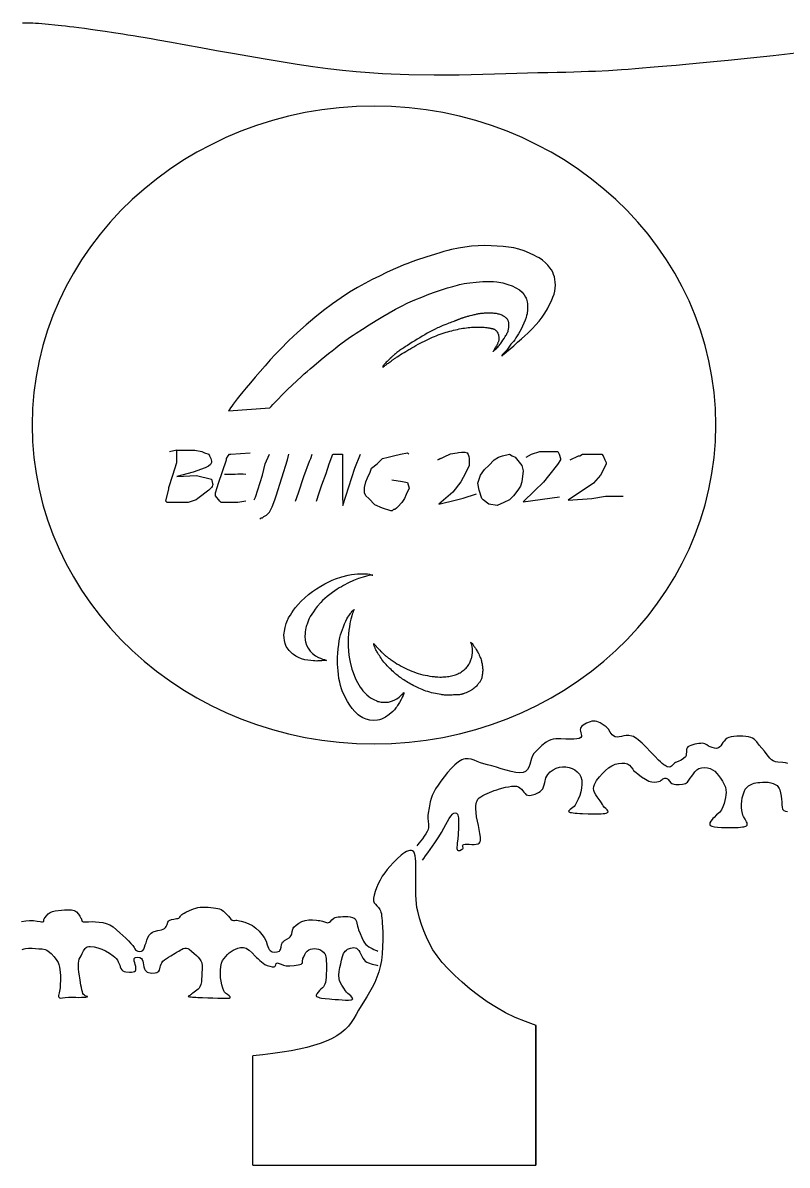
# Model space of a CAD drawing. Header units: millimetres. Extents: x 7 to 210, y 79 to 183.
# Drawn here: x 29.24 to 45.14, y 99.73 to 123.49 of the extents above; entities that cross this region are included whole.
import ezdxf

# ---------------------------------------------------------------- set-up
doc = ezdxf.new("R2010")
doc.units = ezdxf.units.MM
doc.header["$MEASUREMENT"] = 0
doc.layers.get('0').update_dxf_attribs({"linetype": 'CONTINUOUS'})

msp = doc.modelspace()

# ---------------------------------------------------------------- linework, layer by layer
at = {"color": 3}
for p, q in [((39.917, 99.732), (39.917, 102.638)), ((39.917, 102.638), (39.917, 99.732)), ((34.026, 99.732), (34.026, 102.006)), ((34.026, 99.732), (39.917, 99.732))]:
    msp.add_line(p, q, dxfattribs=at)
at = {"color": 5}
for points in [[(29.236, 123.487), (29.308, 123.489), (29.397, 123.489), (29.448, 123.487), (29.505, 123.484), (29.566, 123.479), (29.634, 123.474), (29.771, 123.461), (29.904, 123.448), (29.973, 123.441), (30.047, 123.434), (30.125, 123.425), (30.211, 123.415), (30.304, 123.404), (30.408, 123.39), (30.523, 123.375), (30.651, 123.358), (30.793, 123.337), (30.951, 123.314), (31.126, 123.288), (31.221, 123.274), (31.321, 123.259), (31.426, 123.243), (31.539, 123.224), (31.657, 123.204), (31.782, 123.183), (31.912, 123.16), (32.047, 123.136), (32.331, 123.085), (32.633, 123.031), (32.947, 122.973), (33.272, 122.915), (33.604, 122.856), (34.279, 122.739), (34.615, 122.684), (34.947, 122.632), (35.273, 122.584), (35.588, 122.541), (35.889, 122.506), (36.175, 122.476), (36.45, 122.454), (36.724, 122.437), (37.268, 122.415), (37.799, 122.407), (38.316, 122.41), (38.567, 122.414), (38.814, 122.42), (39.055, 122.427), (39.29, 122.433), (39.519, 122.441), (39.74, 122.447), (39.954, 122.454), (40.16, 122.458), (40.355, 122.462), (40.535, 122.466), (40.703, 122.47), (40.86, 122.475), (41.01, 122.481), (41.153, 122.487), (41.426, 122.501), (41.697, 122.519), (41.836, 122.528), (41.98, 122.539), (42.13, 122.551), (42.29, 122.564), (42.459, 122.579), (42.641, 122.594), (42.835, 122.611), (43.038, 122.629), (43.249, 122.649), (43.467, 122.669), (43.69, 122.691), (43.917, 122.714), (44.383, 122.762), (44.854, 122.813), (45.322, 122.866)], [(29.434, 115.125), (29.443, 114.784), (29.471, 114.447), (29.516, 114.115), (29.579, 113.788), (29.659, 113.468), (29.754, 113.153), (29.866, 112.845), (29.993, 112.544), (30.136, 112.25), (30.293, 111.965), (30.464, 111.687), (30.649, 111.417), (30.847, 111.158), (31.058, 110.907), (31.282, 110.666), (31.518, 110.436), (31.765, 110.216), (32.023, 110.009), (32.292, 109.811), (32.57, 109.627), (32.859, 109.454), (33.156, 109.295), (33.463, 109.148), (33.778, 109.016), (34.102, 108.896), (34.432, 108.792), (34.77, 108.703), (35.114, 108.629), (35.464, 108.571), (35.82, 108.528), (36.181, 108.503), (36.547, 108.494), (36.914, 108.503), (37.275, 108.528), (37.63, 108.571), (37.981, 108.629), (38.326, 108.703), (38.662, 108.792), (38.993, 108.897), (39.316, 109.016), (39.631, 109.148), (39.938, 109.295), (40.236, 109.454), (40.525, 109.627), (40.804, 109.811), (41.072, 110.009), (41.331, 110.216), (41.577, 110.436), (41.813, 110.666), (42.036, 110.907), (42.248, 111.158), (42.446, 111.417), (42.631, 111.687), (42.803, 111.965), (42.959, 112.25), (43.102, 112.544), (43.229, 112.845), (43.341, 113.153), (43.437, 113.468), (43.516, 113.788), (43.579, 114.115), (43.624, 114.447), (43.651, 114.784), (43.661, 115.125), (43.652, 115.466), (43.624, 115.803), (43.579, 116.135), (43.516, 116.461), (43.437, 116.782), (43.341, 117.096), (43.229, 117.405), (43.102, 117.706), (42.959, 117.999), (42.803, 118.285), (42.631, 118.563), (42.446, 118.832), (42.248, 119.092), (42.037, 119.342), (41.813, 119.583), (41.577, 119.813), (41.331, 120.033), (41.072, 120.241), (40.804, 120.438), (40.524, 120.623), (40.236, 120.796), (39.938, 120.955), (39.631, 121.102), (39.316, 121.234), (38.993, 121.353), (38.662, 121.457), (38.325, 121.547), (37.981, 121.621), (37.63, 121.679), (37.275, 121.721), (36.914, 121.746), (36.547, 121.755), (36.181, 121.746), (35.82, 121.721), (35.464, 121.679), (35.114, 121.621), (34.77, 121.547), (34.432, 121.457), (34.102, 121.353), (33.778, 121.234), (33.463, 121.102), (33.156, 120.955), (32.859, 120.796), (32.57, 120.623), (32.292, 120.438), (32.023, 120.241), (31.765, 120.033), (31.518, 119.813), (31.282, 119.583), (31.058, 119.342), (30.847, 119.092), (30.649, 118.832), (30.464, 118.563), (30.293, 118.285), (30.136, 117.999), (29.993, 117.706), (29.866, 117.405), (29.754, 117.096), (29.659, 116.782), (29.579, 116.461), (29.516, 116.135), (29.471, 115.803), (29.443, 115.466), (29.434, 115.125)]]:
    msp.add_lwpolyline(points, dxfattribs=at)
at = {"color": 7}
for points in [[(39.203, 116.556), (39.223, 116.573), (39.246, 116.595), (39.306, 116.646), (39.377, 116.707), (39.455, 116.775), (39.535, 116.845), (39.613, 116.914), (39.684, 116.979), (39.744, 117.035), (39.794, 117.083), (39.838, 117.127), (39.915, 117.208), (39.981, 117.285), (40.043, 117.366), (40.102, 117.453), (40.155, 117.543), (40.201, 117.63), (40.239, 117.71), (40.27, 117.782), (40.292, 117.847), (40.308, 117.909), (40.318, 117.971), (40.322, 118.033), (40.319, 118.093), (40.311, 118.15), (40.299, 118.205), (40.283, 118.256), (40.265, 118.303), (40.239, 118.349), (40.205, 118.397), (40.162, 118.447), (40.113, 118.499), (40.053, 118.55), (39.98, 118.599), (39.936, 118.624), (39.889, 118.65), (39.785, 118.701), (39.673, 118.748), (39.561, 118.784), (39.453, 118.81), (39.345, 118.827), (39.232, 118.838), (39.112, 118.846), (38.985, 118.853), (38.851, 118.855), (38.713, 118.853), (38.574, 118.842), (38.438, 118.825), (38.302, 118.802), (38.16, 118.772), (38.084, 118.754), (38.003, 118.732), (37.916, 118.708), (37.824, 118.68), (37.627, 118.618), (37.431, 118.551), (37.337, 118.517), (37.25, 118.485), (37.168, 118.453), (37.092, 118.422), (36.948, 118.36), (36.808, 118.294), (36.662, 118.223), (36.51, 118.148), (36.357, 118.07), (36.201, 117.984), (36.037, 117.885), (35.864, 117.77), (35.683, 117.644), (35.499, 117.506), (35.316, 117.361), (35.136, 117.21), (34.957, 117.052), (34.776, 116.882), (34.591, 116.697), (34.493, 116.594), (34.389, 116.479), (34.282, 116.359), (34.176, 116.237), (34.072, 116.117), (33.976, 116.003), (33.889, 115.9), (33.814, 115.812), (33.752, 115.736), (33.701, 115.67), (33.656, 115.611), (33.619, 115.561), (33.588, 115.517), (33.562, 115.479), (33.541, 115.447), (33.521, 115.42), (34.377, 115.484), (34.405, 115.513), (34.443, 115.552), (34.488, 115.598), (34.538, 115.649), (34.644, 115.759), (34.698, 115.813), (34.748, 115.862), (34.843, 115.954), (34.938, 116.044), (35.039, 116.137), (35.095, 116.187), (35.155, 116.239), (35.221, 116.296), (35.293, 116.357), (35.447, 116.485), (35.602, 116.612), (35.675, 116.67), (35.743, 116.723), (35.803, 116.77), (35.858, 116.812), (35.959, 116.888), (36.06, 116.958), (36.114, 116.995), (36.173, 117.035), (36.305, 117.121), (36.447, 117.211), (36.592, 117.3), (36.732, 117.383), (36.864, 117.459), (36.991, 117.531), (37.12, 117.598), (37.252, 117.663), (37.394, 117.726), (37.542, 117.787), (37.687, 117.844), (37.824, 117.894), (37.951, 117.938), (38.074, 117.976), (38.186, 118.007), (38.284, 118.033), (38.326, 118.044), (38.361, 118.053), (38.423, 118.065), (38.478, 118.073), (38.539, 118.082), (38.675, 118.098), (38.814, 118.107), (38.96, 118.11), (39.033, 118.107), (39.101, 118.102), (39.224, 118.08), (39.332, 118.05), (39.423, 118.017), (39.501, 117.979), (39.571, 117.933), (39.628, 117.885), (39.651, 117.86), (39.669, 117.834), (39.698, 117.782), (39.71, 117.76), (39.72, 117.739), (39.729, 117.715), (39.735, 117.685), (39.739, 117.644), (39.74, 117.596), (39.74, 117.547), (39.738, 117.501), (39.734, 117.466), (39.73, 117.435), (39.723, 117.402), (39.711, 117.361), (39.691, 117.306), (39.667, 117.242), (39.639, 117.178), (39.612, 117.118), (39.556, 117.02), (39.501, 116.935), (39.474, 116.897), (39.448, 116.865), (39.397, 116.803), (39.353, 116.743), (39.309, 116.685), (39.281, 116.654), (39.25, 116.62), (39.223, 116.59), (39.203, 116.569), (39.203, 116.556)], [(39.027, 116.657), (39.029, 116.658), (39.032, 116.66), (39.035, 116.663), (39.041, 116.668), (39.046, 116.673), (39.053, 116.68), (39.061, 116.687), (39.068, 116.694), (39.085, 116.71), (39.103, 116.728), (39.12, 116.746), (39.137, 116.764), (39.145, 116.772), (39.152, 116.781), (39.166, 116.798), (39.179, 116.816), (39.205, 116.852), (39.23, 116.889), (39.254, 116.926), (39.277, 116.964), (39.289, 116.984), (39.3, 117.003), (39.311, 117.022), (39.32, 117.041), (39.329, 117.059), (39.336, 117.077), (39.341, 117.095), (39.345, 117.112), (39.347, 117.129), (39.349, 117.146), (39.35, 117.162), (39.351, 117.178), (39.351, 117.193), (39.351, 117.207), (39.351, 117.221), (39.351, 117.234), (39.35, 117.246), (39.349, 117.258), (39.347, 117.269), (39.345, 117.28), (39.341, 117.291), (39.336, 117.302), (39.329, 117.313), (39.321, 117.323), (39.312, 117.334), (39.303, 117.344), (39.292, 117.355), (39.28, 117.364), (39.267, 117.373), (39.254, 117.382), (39.239, 117.391), (39.224, 117.399), (39.207, 117.407), (39.19, 117.414), (39.172, 117.421), (39.153, 117.427), (39.133, 117.433), (39.114, 117.437), (39.093, 117.441), (39.072, 117.444), (39.05, 117.446), (39.027, 117.448), (38.981, 117.449), (38.934, 117.449), (38.91, 117.449), (38.887, 117.449), (38.864, 117.449), (38.841, 117.449), (38.817, 117.447), (38.791, 117.445), (38.777, 117.444), (38.763, 117.442), (38.749, 117.44), (38.733, 117.437), (38.717, 117.434), (38.7, 117.431), (38.682, 117.427), (38.663, 117.423), (38.643, 117.419), (38.623, 117.414), (38.582, 117.404), (38.542, 117.394), (38.522, 117.389), (38.503, 117.384), (38.485, 117.379), (38.468, 117.374), (38.452, 117.37), (38.437, 117.365), (38.41, 117.357), (38.397, 117.353), (38.385, 117.349), (38.373, 117.345), (38.362, 117.341), (38.351, 117.337), (38.342, 117.333), (38.332, 117.329), (38.323, 117.326), (38.315, 117.322), (38.308, 117.319), (38.301, 117.316), (38.294, 117.314), (38.289, 117.311), (38.283, 117.31), (38.277, 117.307), (38.269, 117.304), (38.261, 117.301), (38.252, 117.297), (38.242, 117.294), (38.231, 117.29), (38.22, 117.286), (38.209, 117.281), (38.185, 117.272), (38.159, 117.263), (38.131, 117.252), (38.102, 117.241), (38.073, 117.23), (38.043, 117.218), (37.982, 117.194), (37.953, 117.181), (37.923, 117.169), (37.895, 117.156), (37.868, 117.144), (37.816, 117.118), (37.763, 117.09), (37.709, 117.061), (37.656, 117.032), (37.603, 117.001), (37.55, 116.97), (37.498, 116.94), (37.447, 116.909), (37.396, 116.878), (37.344, 116.846), (37.292, 116.814), (37.241, 116.781), (37.216, 116.765), (37.192, 116.749), (37.168, 116.733), (37.145, 116.717), (37.122, 116.702), (37.101, 116.687), (37.08, 116.672), (37.061, 116.658), (37.042, 116.645), (37.024, 116.631), (37.007, 116.618), (36.991, 116.604), (36.976, 116.592), (36.961, 116.579), (36.947, 116.566), (36.933, 116.554), (36.92, 116.542), (36.908, 116.53), (36.884, 116.508), (36.862, 116.487), (36.841, 116.467), (36.821, 116.448), (36.803, 116.43), (36.787, 116.413), (36.773, 116.397), (36.76, 116.383), (36.749, 116.371), (36.744, 116.365), (36.74, 116.36), (36.736, 116.356), (36.732, 116.352), (36.732, 116.326), (36.738, 116.331), (36.745, 116.337), (36.753, 116.343), (36.763, 116.351), (36.774, 116.36), (36.786, 116.369), (36.8, 116.379), (36.814, 116.39), (36.83, 116.402), (36.846, 116.414), (36.863, 116.427), (36.882, 116.441), (36.902, 116.455), (36.923, 116.471), (36.935, 116.479), (36.947, 116.487), (36.96, 116.496), (36.973, 116.505), (36.987, 116.514), (37.001, 116.524), (37.017, 116.534), (37.032, 116.544), (37.065, 116.566), (37.099, 116.588), (37.135, 116.611), (37.172, 116.634), (37.211, 116.657), (37.249, 116.681), (37.269, 116.692), (37.289, 116.704), (37.331, 116.729), (37.374, 116.753), (37.419, 116.779), (37.463, 116.803), (37.508, 116.827), (37.552, 116.851), (37.595, 116.872), (37.637, 116.893), (37.678, 116.912), (37.72, 116.931), (37.761, 116.949), (37.802, 116.966), (37.842, 116.983), (37.883, 116.999), (37.924, 117.014), (37.964, 117.028), (38.005, 117.041), (38.045, 117.053), (38.085, 117.065), (38.125, 117.076), (38.165, 117.086), (38.204, 117.096), (38.243, 117.105), (38.281, 117.114), (38.32, 117.122), (38.358, 117.129), (38.395, 117.136), (38.432, 117.142), (38.469, 117.148), (38.504, 117.152), (38.539, 117.156), (38.573, 117.159), (38.606, 117.161), (38.638, 117.162), (38.67, 117.163), (38.701, 117.163), (38.731, 117.162), (38.76, 117.161), (38.788, 117.16), (38.815, 117.159), (38.842, 117.157), (38.868, 117.154), (38.893, 117.151), (38.917, 117.148), (38.94, 117.144), (38.96, 117.141), (38.97, 117.139), (38.979, 117.137), (38.987, 117.135), (38.995, 117.134), (39.009, 117.13), (39.022, 117.127), (39.033, 117.123), (39.043, 117.119), (39.052, 117.115), (39.069, 117.105), (39.077, 117.1), (39.083, 117.094), (39.089, 117.088), (39.094, 117.082), (39.103, 117.069), (39.112, 117.054), (39.12, 117.037), (39.128, 117.019), (39.135, 116.999), (39.137, 116.989), (39.139, 116.978), (39.141, 116.966), (39.143, 116.955), (39.145, 116.944), (39.147, 116.932), (39.147, 116.919), (39.146, 116.905), (39.145, 116.898), (39.144, 116.89), (39.142, 116.881), (39.139, 116.872), (39.136, 116.862), (39.131, 116.851), (39.126, 116.84), (39.12, 116.827), (39.114, 116.814), (39.107, 116.8), (39.092, 116.772), (39.078, 116.745), (39.07, 116.733), (39.064, 116.72), (39.057, 116.709), (39.052, 116.699), (39.047, 116.69), (39.043, 116.683), (39.039, 116.676), (39.037, 116.671), (39.034, 116.667), (39.032, 116.664), (39.03, 116.661), (39.029, 116.659), (39.028, 116.658), (39.027, 116.658), (39.027, 116.657)], [(36.507, 112), (36.484, 112), (36.446, 111.996), (36.391, 111.981), (36.318, 111.958), (36.274, 111.944), (36.224, 111.93), (36.119, 111.892), (36.015, 111.843), (35.912, 111.788), (35.867, 111.762), (35.824, 111.736), (35.781, 111.708), (35.735, 111.676), (35.683, 111.64), (35.627, 111.599), (35.573, 111.557), (35.523, 111.515), (35.478, 111.474), (35.437, 111.434), (35.361, 111.348), (35.323, 111.296), (35.285, 111.241), (35.25, 111.188), (35.221, 111.14), (35.201, 111.101), (35.187, 111.067), (35.165, 111.007), (35.154, 110.981), (35.144, 110.958), (35.135, 110.933), (35.128, 110.904), (35.121, 110.866), (35.116, 110.823), (35.113, 110.778), (35.11, 110.739), (35.11, 110.705), (35.111, 110.677), (35.115, 110.648), (35.121, 110.618), (35.143, 110.549), (35.176, 110.481), (35.217, 110.424), (35.268, 110.372), (35.326, 110.327), (35.392, 110.29), (35.431, 110.273), (35.475, 110.258), (35.514, 110.246), (35.53, 110.241), (35.542, 110.237), (35.558, 110.228), (35.542, 110.227), (35.52, 110.225), (35.464, 110.222), (35.405, 110.219), (35.378, 110.218), (35.355, 110.217), (35.317, 110.218), (35.286, 110.219), (35.229, 110.224), (35.169, 110.231), (35.107, 110.242), (35.04, 110.264), (34.975, 110.29), (34.918, 110.321), (34.871, 110.354), (34.852, 110.369), (34.836, 110.382), (34.822, 110.396), (34.805, 110.414), (34.784, 110.436), (34.76, 110.463), (34.738, 110.492), (34.72, 110.52), (34.697, 110.579), (34.683, 110.64), (34.675, 110.7), (34.674, 110.763), (34.677, 110.799), (34.681, 110.838), (34.696, 110.917), (34.72, 110.994), (34.748, 111.063), (34.759, 111.091), (34.77, 111.114), (34.784, 111.139), (34.806, 111.173), (34.836, 111.219), (34.872, 111.274), (34.915, 111.333), (34.968, 111.394), (35.031, 111.46), (35.105, 111.529), (35.185, 111.598), (35.265, 111.661), (35.349, 111.719), (35.437, 111.774), (35.524, 111.824), (35.605, 111.866), (35.678, 111.9), (35.744, 111.927), (35.874, 111.969), (36.012, 112.001), (36.08, 112.013), (36.142, 112.021), (36.201, 112.027), (36.257, 112.03), (36.309, 112.031), (36.352, 112.031), (36.385, 112.03), (36.409, 112.029), (36.45, 112.023), (36.49, 112.012), (36.508, 112.005), (36.519, 112), (36.507, 112)], [(36.138, 111.291), (36.133, 111.283), (36.128, 111.272), (36.114, 111.246), (36.104, 111.222), (36.094, 111.193), (36.084, 111.156), (36.072, 111.11), (36.066, 111.086), (36.06, 111.062), (36.053, 111.031), (36.045, 110.988), (36.035, 110.929), (36.024, 110.86), (36.013, 110.782), (36.007, 110.701), (36.006, 110.615), (36.009, 110.522), (36.015, 110.428), (36.024, 110.341), (36.035, 110.264), (36.05, 110.19), (36.088, 110.049), (36.112, 109.976), (36.141, 109.904), (36.171, 109.834), (36.201, 109.772), (36.229, 109.72), (36.256, 109.676), (36.284, 109.635), (36.317, 109.595), (36.355, 109.555), (36.396, 109.516), (36.438, 109.481), (36.477, 109.451), (36.512, 109.429), (36.546, 109.413), (36.606, 109.388), (36.629, 109.378), (36.649, 109.372), (36.669, 109.366), (36.695, 109.363), (36.73, 109.361), (36.771, 109.359), (36.811, 109.36), (36.849, 109.364), (36.911, 109.38), (36.967, 109.404), (37.02, 109.433), (37.07, 109.468), (37.097, 109.491), (37.125, 109.517), (37.151, 109.542), (37.168, 109.559), (37.168, 109.551), (37.164, 109.538), (37.16, 109.522), (37.151, 109.499), (37.135, 109.466), (37.124, 109.444), (37.109, 109.418), (37.076, 109.357), (37.039, 109.295), (37.021, 109.267), (37.003, 109.242), (36.97, 109.201), (36.935, 109.167), (36.863, 109.106), (36.784, 109.05), (36.741, 109.027), (36.701, 109.008), (36.661, 108.995), (36.621, 108.987), (36.542, 108.981), (36.461, 108.988), (36.382, 109.007), (36.311, 109.038), (36.247, 109.078), (36.219, 109.098), (36.195, 109.119), (36.146, 109.168), (36.093, 109.228), (36.041, 109.298), (35.992, 109.378), (35.968, 109.422), (35.945, 109.47), (35.894, 109.579), (35.87, 109.64), (35.85, 109.706), (35.833, 109.778), (35.818, 109.856), (35.807, 109.936), (35.798, 110.013), (35.791, 110.085), (35.787, 110.153), (35.786, 110.223), (35.787, 110.298), (35.793, 110.381), (35.801, 110.471), (35.812, 110.559), (35.824, 110.638), (35.838, 110.704), (35.853, 110.763), (35.889, 110.873), (35.911, 110.931), (35.936, 110.99), (35.961, 111.045), (35.984, 111.092), (36.004, 111.128), (36.024, 111.158), (36.041, 111.182), (36.055, 111.203), (36.067, 111.219), (36.076, 111.231), (36.091, 111.251), (36.108, 111.269), (36.119, 111.282), (36.138, 111.291)], [(38.555, 110.608), (38.593, 110.583), (38.598, 110.575), (38.604, 110.565), (38.611, 110.555), (38.619, 110.542), (38.627, 110.529), (38.636, 110.515), (38.646, 110.5), (38.655, 110.484), (38.675, 110.453), (38.694, 110.421), (38.703, 110.405), (38.712, 110.39), (38.719, 110.376), (38.726, 110.363), (38.738, 110.338), (38.748, 110.314), (38.757, 110.29), (38.766, 110.266), (38.773, 110.243), (38.78, 110.221), (38.786, 110.199), (38.791, 110.176), (38.796, 110.155), (38.8, 110.133), (38.803, 110.112), (38.805, 110.091), (38.807, 110.071), (38.808, 110.05), (38.808, 110.03), (38.808, 110.01), (38.807, 109.989), (38.805, 109.968), (38.803, 109.947), (38.8, 109.926), (38.796, 109.905), (38.792, 109.885), (38.787, 109.867), (38.781, 109.849), (38.776, 109.833), (38.769, 109.819), (38.762, 109.805), (38.755, 109.793), (38.747, 109.78), (38.737, 109.768), (38.727, 109.755), (38.716, 109.741), (38.704, 109.727), (38.691, 109.712), (38.678, 109.697), (38.664, 109.682), (38.648, 109.666), (38.631, 109.651), (38.613, 109.637), (38.593, 109.623), (38.583, 109.617), (38.571, 109.61), (38.559, 109.603), (38.546, 109.596), (38.52, 109.583), (38.492, 109.57), (38.464, 109.557), (38.436, 109.546), (38.41, 109.536), (38.397, 109.532), (38.386, 109.529), (38.374, 109.525), (38.363, 109.523), (38.343, 109.519), (38.323, 109.516), (38.304, 109.515), (38.285, 109.514), (38.265, 109.513), (38.244, 109.513), (38.222, 109.512), (38.199, 109.511), (38.175, 109.509), (38.151, 109.507), (38.126, 109.506), (38.1, 109.505), (38.073, 109.505), (38.044, 109.506), (38.028, 109.507), (38.012, 109.509), (37.996, 109.511), (37.979, 109.513), (37.961, 109.515), (37.942, 109.518), (37.904, 109.524), (37.864, 109.531), (37.824, 109.539), (37.783, 109.548), (37.743, 109.557), (37.705, 109.568), (37.667, 109.58), (37.628, 109.593), (37.59, 109.607), (37.552, 109.622), (37.514, 109.637), (37.477, 109.653), (37.441, 109.67), (37.407, 109.686), (37.374, 109.702), (37.342, 109.718), (37.311, 109.735), (37.28, 109.753), (37.251, 109.77), (37.222, 109.788), (37.194, 109.805), (37.167, 109.823), (37.141, 109.84), (37.117, 109.857), (37.093, 109.874), (37.071, 109.891), (37.048, 109.909), (37.025, 109.927), (37.002, 109.946), (36.978, 109.967), (36.953, 109.989), (36.927, 110.013), (36.901, 110.037), (36.874, 110.063), (36.848, 110.089), (36.823, 110.115), (36.798, 110.141), (36.776, 110.167), (36.754, 110.193), (36.733, 110.22), (36.713, 110.247), (36.694, 110.275), (36.676, 110.302), (36.659, 110.328), (36.643, 110.352), (36.636, 110.364), (36.629, 110.375), (36.617, 110.395), (36.606, 110.414), (36.596, 110.431), (36.588, 110.447), (36.581, 110.463), (36.574, 110.477), (36.568, 110.491), (36.562, 110.504), (36.557, 110.517), (36.553, 110.529), (36.549, 110.541), (36.546, 110.551), (36.544, 110.561), (36.542, 110.57), (36.54, 110.577), (36.538, 110.583), (36.541, 110.58), (36.543, 110.577), (36.546, 110.574), (36.55, 110.57), (36.559, 110.561), (36.567, 110.551), (36.576, 110.541), (36.584, 110.53), (36.589, 110.523), (36.595, 110.517), (36.601, 110.51), (36.608, 110.502), (36.616, 110.493), (36.625, 110.484), (36.634, 110.474), (36.644, 110.463), (36.655, 110.453), (36.666, 110.441), (36.69, 110.418), (36.701, 110.407), (36.712, 110.395), (36.723, 110.384), (36.734, 110.372), (36.741, 110.366), (36.748, 110.359), (36.755, 110.353), (36.764, 110.345), (36.773, 110.338), (36.783, 110.33), (36.794, 110.321), (36.807, 110.312), (36.821, 110.302), (36.835, 110.291), (36.851, 110.279), (36.868, 110.267), (36.886, 110.254), (36.904, 110.241), (36.923, 110.228), (36.943, 110.214), (36.984, 110.187), (37.025, 110.16), (37.068, 110.135), (37.089, 110.122), (37.109, 110.111), (37.152, 110.089), (37.195, 110.067), (37.24, 110.046), (37.285, 110.026), (37.331, 110.007), (37.377, 109.989), (37.423, 109.972), (37.469, 109.957), (37.516, 109.944), (37.563, 109.932), (37.612, 109.922), (37.66, 109.913), (37.708, 109.905), (37.754, 109.898), (37.776, 109.895), (37.798, 109.893), (37.819, 109.89), (37.839, 109.888), (37.859, 109.887), (37.878, 109.886), (37.914, 109.884), (37.949, 109.884), (37.982, 109.885), (38.013, 109.887), (38.044, 109.89), (38.074, 109.894), (38.104, 109.898), (38.133, 109.903), (38.161, 109.909), (38.189, 109.915), (38.215, 109.922), (38.241, 109.93), (38.266, 109.939), (38.29, 109.949), (38.314, 109.961), (38.337, 109.973), (38.359, 109.987), (38.382, 110.003), (38.403, 110.019), (38.424, 110.036), (38.443, 110.053), (38.461, 110.071), (38.477, 110.088), (38.492, 110.106), (38.505, 110.125), (38.517, 110.144), (38.528, 110.163), (38.538, 110.182), (38.547, 110.202), (38.555, 110.22), (38.562, 110.239), (38.569, 110.256), (38.574, 110.274), (38.579, 110.291), (38.583, 110.308), (38.586, 110.325), (38.589, 110.341), (38.591, 110.357), (38.593, 110.373), (38.595, 110.388), (38.596, 110.402), (38.597, 110.428), (38.596, 110.454), (38.593, 110.481), (38.591, 110.495), (38.589, 110.51), (38.586, 110.525), (38.583, 110.539), (38.579, 110.554), (38.575, 110.567), (38.571, 110.579), (38.57, 110.584), (38.568, 110.589), (38.564, 110.597), (38.559, 110.603), (38.556, 110.607), (38.555, 110.608)], [(45.157, 108.087), (45.107, 108.097), (45.054, 108.103), (44.946, 108.113), (44.898, 108.122), (44.855, 108.14), (44.818, 108.165), (44.785, 108.195), (44.726, 108.265), (44.672, 108.339), (44.617, 108.407), (44.564, 108.47), (44.514, 108.533), (44.459, 108.588), (44.425, 108.61), (44.385, 108.627), (44.337, 108.639), (44.282, 108.647), (44.221, 108.652), (44.157, 108.653), (44.094, 108.652), (44.033, 108.647), (43.978, 108.638), (43.931, 108.627), (43.893, 108.609), (43.86, 108.583), (43.832, 108.552), (43.807, 108.519), (43.784, 108.485), (43.763, 108.454), (43.741, 108.429), (43.717, 108.412), (43.693, 108.403), (43.671, 108.399), (43.628, 108.403), (43.585, 108.416), (43.544, 108.43), (43.505, 108.448), (43.469, 108.473), (43.429, 108.495), (43.405, 108.502), (43.378, 108.505), (43.344, 108.503), (43.306, 108.5), (43.22, 108.485), (43.177, 108.474), (43.138, 108.461), (43.104, 108.446), (43.077, 108.43), (43.06, 108.411), (43.05, 108.386), (43.046, 108.36), (43.046, 108.332), (43.044, 108.275), (43.039, 108.25), (43.027, 108.227), (42.987, 108.19), (42.935, 108.157), (42.878, 108.13), (42.822, 108.105), (42.799, 108.09), (42.778, 108.07), (42.759, 108.048), (42.739, 108.03), (42.715, 108.016), (42.687, 108.011), (42.649, 108.018), (42.602, 108.042), (42.574, 108.061), (42.542, 108.088), (42.506, 108.12), (42.469, 108.156), (42.387, 108.239), (42.3, 108.33), (42.212, 108.422), (42.126, 108.506), (42.085, 108.545), (42.045, 108.578), (42.009, 108.606), (41.975, 108.628), (41.943, 108.644), (41.911, 108.656), (41.852, 108.667), (41.796, 108.666), (41.743, 108.658), (41.694, 108.647), (41.647, 108.637), (41.605, 108.634), (41.565, 108.641), (41.531, 108.658), (41.504, 108.682), (41.461, 108.739), (41.423, 108.8), (41.401, 108.827), (41.375, 108.85), (41.314, 108.891), (41.249, 108.929), (41.18, 108.957), (41.146, 108.964), (41.113, 108.967), (41.079, 108.963), (41.042, 108.953), (40.966, 108.922), (40.93, 108.902), (40.899, 108.881), (40.872, 108.859), (40.852, 108.837), (40.84, 108.813), (40.839, 108.786), (40.842, 108.757), (40.849, 108.726), (40.856, 108.697), (40.861, 108.67), (40.861, 108.647), (40.852, 108.628), (40.817, 108.605), (40.766, 108.597), (40.704, 108.593), (40.631, 108.589), (40.588, 108.588), (40.541, 108.59), (40.437, 108.598), (40.382, 108.6), (40.328, 108.598), (40.276, 108.591), (40.226, 108.576), (40.178, 108.554), (40.131, 108.527), (40.039, 108.457), (39.953, 108.376), (39.875, 108.29), (39.844, 108.243), (39.821, 108.187), (39.786, 108.066), (39.766, 108.01), (39.738, 107.959), (39.701, 107.921), (39.649, 107.897), (39.58, 107.891), (39.496, 107.899), (39.401, 107.919), (39.299, 107.945), (39.195, 107.975), (39.093, 108.006), (38.996, 108.034), (38.91, 108.055), (38.834, 108.075), (38.762, 108.101), (38.696, 108.129), (38.632, 108.155), (38.569, 108.174), (38.507, 108.184), (38.442, 108.18), (38.41, 108.172), (38.377, 108.159), (38.342, 108.141), (38.306, 108.117), (38.231, 108.057), (38.155, 107.982), (38.079, 107.897), (38.006, 107.809), (37.939, 107.72), (37.879, 107.635), (37.829, 107.56), (37.79, 107.491), (37.759, 107.422), (37.734, 107.355), (37.716, 107.289), (37.691, 107.164), (37.671, 107.051), (37.665, 107.001), (37.665, 106.955), (37.675, 106.871), (37.681, 106.832), (37.683, 106.793), (37.681, 106.754), (37.671, 106.713), (37.652, 106.668), (37.624, 106.62), (37.591, 106.571), (37.555, 106.522), (37.518, 106.476), (37.485, 106.435), (37.458, 106.4), (37.438, 106.374)], [(37.556, 106.075), (37.583, 106.113), (37.62, 106.165), (37.665, 106.227), (37.713, 106.295), (37.764, 106.366), (37.812, 106.436), (37.857, 106.501), (37.894, 106.557), (37.952, 106.653), (37.998, 106.739), (38.038, 106.816), (38.077, 106.882), (38.114, 106.941), (38.148, 106.991), (38.179, 107.029), (38.193, 107.042), (38.207, 107.051), (38.235, 107.059), (38.261, 107.053), (38.273, 107.044), (38.282, 107.03), (38.291, 107.011), (38.298, 106.986), (38.303, 106.954), (38.305, 106.913), (38.306, 106.865), (38.305, 106.813), (38.302, 106.706), (38.3, 106.655), (38.298, 106.609), (38.291, 106.518), (38.278, 106.427), (38.274, 106.386), (38.27, 106.348), (38.27, 106.317), (38.274, 106.295), (38.283, 106.281), (38.296, 106.274), (38.313, 106.274), (38.331, 106.279), (38.368, 106.297), (38.383, 106.306), (38.395, 106.314), (38.4, 106.322), (38.4, 106.333), (38.394, 106.358), (38.391, 106.371), (38.393, 106.384), (38.401, 106.394), (38.417, 106.403), (38.446, 106.407), (38.484, 106.408), (38.53, 106.407), (38.579, 106.404), (38.628, 106.403), (38.673, 106.407), (38.711, 106.415), (38.738, 106.43), (38.753, 106.453), (38.762, 106.481), (38.764, 106.514), (38.762, 106.55), (38.75, 106.631), (38.738, 106.712), (38.723, 106.796), (38.702, 106.888), (38.682, 106.979), (38.671, 107.064), (38.667, 107.141), (38.666, 107.213), (38.67, 107.247), (38.677, 107.28), (38.691, 107.312), (38.71, 107.341), (38.737, 107.369), (38.77, 107.395), (38.809, 107.419), (38.852, 107.443), (38.947, 107.484), (39.047, 107.521), (39.1, 107.539), (39.159, 107.556), (39.284, 107.591), (39.347, 107.603), (39.407, 107.612), (39.462, 107.616), (39.51, 107.613), (39.55, 107.601), (39.584, 107.579), (39.613, 107.551), (39.64, 107.519), (39.664, 107.487), (39.69, 107.459), (39.716, 107.437), (39.747, 107.426), (39.781, 107.423), (39.819, 107.426), (39.898, 107.445), (39.972, 107.481), (40.005, 107.504), (40.034, 107.53), (40.057, 107.561), (40.075, 107.6), (40.088, 107.645), (40.1, 107.692), (40.125, 107.785), (40.14, 107.825), (40.161, 107.859), (40.213, 107.913), (40.273, 107.955), (40.338, 107.987), (40.404, 108.007), (40.471, 108.016), (40.541, 108.014), (40.608, 108.002), (40.669, 107.981), (40.725, 107.951), (40.777, 107.912), (40.821, 107.864), (40.852, 107.807), (40.868, 107.738), (40.871, 107.657), (40.865, 107.573), (40.852, 107.495), (40.83, 107.42), (40.798, 107.345), (40.763, 107.276), (40.731, 107.217), (40.712, 107.191), (40.685, 107.167), (40.655, 107.146), (40.627, 107.127), (40.606, 107.109), (40.596, 107.094), (40.597, 107.087), (40.603, 107.081), (40.614, 107.075), (40.631, 107.069), (40.656, 107.064), (40.689, 107.059), (40.73, 107.055), (40.777, 107.051), (40.829, 107.047), (40.884, 107.044), (41.002, 107.04), (41.119, 107.038), (41.227, 107.038), (41.275, 107.04), (41.316, 107.043), (41.35, 107.047), (41.375, 107.051), (41.393, 107.057), (41.405, 107.064), (41.413, 107.071), (41.417, 107.08), (41.411, 107.098), (41.395, 107.121), (41.371, 107.146), (41.344, 107.173), (41.318, 107.203), (41.298, 107.234), (41.278, 107.268), (41.251, 107.306), (41.189, 107.391), (41.16, 107.435), (41.136, 107.479), (41.12, 107.522), (41.113, 107.564), (41.118, 107.604), (41.132, 107.646), (41.152, 107.688), (41.177, 107.729), (41.237, 107.807), (41.298, 107.877), (41.36, 107.937), (41.427, 107.992), (41.498, 108.035), (41.565, 108.068), (41.633, 108.087), (41.702, 108.094), (41.767, 108.091), (41.823, 108.077), (41.845, 108.066), (41.865, 108.05), (41.897, 108.011), (41.929, 107.966), (41.949, 107.943), (41.974, 107.92), (42.004, 107.896), (42.039, 107.869), (42.115, 107.811), (42.194, 107.758), (42.23, 107.737), (42.264, 107.72), (42.294, 107.71), (42.324, 107.703), (42.378, 107.7), (42.428, 107.705), (42.468, 107.712), (42.499, 107.721), (42.521, 107.737), (42.539, 107.752), (42.558, 107.763), (42.579, 107.772), (42.597, 107.779), (42.618, 107.78), (42.641, 107.772), (42.654, 107.763), (42.666, 107.75), (42.693, 107.716), (42.726, 107.682), (42.744, 107.668), (42.767, 107.66), (42.794, 107.654), (42.825, 107.65), (42.896, 107.647), (42.968, 107.653), (42.999, 107.66), (43.027, 107.668), (43.068, 107.697), (43.099, 107.737), (43.127, 107.782), (43.158, 107.824), (43.192, 107.867), (43.225, 107.913), (43.262, 107.953), (43.305, 107.981), (43.36, 107.996), (43.423, 108), (43.486, 107.995), (43.544, 107.981), (43.593, 107.957), (43.637, 107.923), (43.678, 107.88), (43.717, 107.833), (43.758, 107.779), (43.797, 107.716), (43.832, 107.651), (43.857, 107.591), (43.869, 107.536), (43.871, 107.485), (43.867, 107.433), (43.859, 107.377), (43.847, 107.316), (43.831, 107.25), (43.808, 107.185), (43.777, 107.125), (43.757, 107.097), (43.732, 107.069), (43.676, 107.015), (43.622, 106.965), (43.599, 106.943), (43.581, 106.921), (43.555, 106.884), (43.536, 106.852), (43.531, 106.823), (43.535, 106.811), (43.544, 106.8), (43.559, 106.791), (43.577, 106.783), (43.629, 106.77), (43.695, 106.762), (43.774, 106.757), (43.821, 106.755), (43.877, 106.753), (43.938, 106.753), (44.001, 106.753), (44.064, 106.755), (44.121, 106.757), (44.172, 106.761), (44.212, 106.765), (44.242, 106.77), (44.265, 106.774), (44.283, 106.78), (44.296, 106.787), (44.309, 106.805), (44.312, 106.834), (44.309, 106.853), (44.299, 106.875), (44.269, 106.926), (44.235, 106.984), (44.221, 107.013), (44.212, 107.042), (44.2, 107.105), (44.194, 107.172), (44.194, 107.239), (44.199, 107.305), (44.209, 107.37), (44.225, 107.437), (44.246, 107.499), (44.271, 107.55), (44.302, 107.589), (44.341, 107.619), (44.381, 107.642), (44.42, 107.66), (44.457, 107.675), (44.492, 107.684), (44.531, 107.689), (44.574, 107.693), (44.629, 107.696), (44.69, 107.697), (44.751, 107.694), (44.806, 107.685), (44.853, 107.67), (44.896, 107.651), (44.933, 107.625), (44.964, 107.588), (44.977, 107.565), (44.988, 107.537), (45.004, 107.474), (45.015, 107.407), (45.026, 107.345), (45.032, 107.287), (45.032, 107.229), (45.036, 107.177), (45.049, 107.137), (45.075, 107.11), (45.11, 107.093), (45.151, 107.085)], [(29.214, 104.8), (29.301, 104.812), (29.382, 104.819), (29.46, 104.818), (29.535, 104.808), (29.602, 104.797), (29.629, 104.793), (29.651, 104.793), (29.667, 104.797), (29.675, 104.801), (29.678, 104.807), (29.678, 104.814), (29.677, 104.832), (29.68, 104.843), (29.686, 104.854), (29.708, 104.883), (29.735, 104.92), (29.767, 104.956), (29.808, 104.984), (29.857, 105.004), (29.916, 105.019), (30.043, 105.037), (30.11, 105.042), (30.183, 105.045), (30.252, 105.042), (30.311, 105.028), (30.336, 105.015), (30.358, 104.997), (30.395, 104.954), (30.425, 104.909), (30.45, 104.871), (30.459, 104.857), (30.463, 104.844), (30.465, 104.823), (30.47, 104.805), (30.479, 104.799), (30.494, 104.793), (30.516, 104.79), (30.543, 104.789), (30.609, 104.792), (30.682, 104.796), (30.755, 104.793), (30.827, 104.787), (30.902, 104.777), (30.977, 104.761), (31.05, 104.732), (31.086, 104.712), (31.121, 104.687), (31.191, 104.628), (31.258, 104.566), (31.321, 104.507), (31.38, 104.451), (31.436, 104.395), (31.486, 104.343), (31.528, 104.298), (31.554, 104.262), (31.572, 104.233), (31.585, 104.21), (31.606, 104.194), (31.636, 104.183), (31.671, 104.177), (31.707, 104.18), (31.736, 104.194), (31.757, 104.223), (31.771, 104.264), (31.785, 104.311), (31.803, 104.359), (31.823, 104.409), (31.844, 104.464), (31.87, 104.516), (31.91, 104.559), (31.938, 104.575), (31.972, 104.589), (32.049, 104.609), (32.127, 104.628), (32.16, 104.64), (32.188, 104.654), (32.208, 104.672), (32.223, 104.693), (32.241, 104.74), (32.258, 104.784), (32.27, 104.804), (32.285, 104.819), (32.331, 104.84), (32.385, 104.85), (32.44, 104.859), (32.463, 104.864), (32.483, 104.871), (32.498, 104.88), (32.508, 104.89), (32.519, 104.91), (32.526, 104.921), (32.535, 104.933), (32.549, 104.945), (32.57, 104.958), (32.598, 104.974), (32.63, 104.991), (32.706, 105.03), (32.792, 105.065), (32.837, 105.079), (32.883, 105.089), (32.932, 105.095), (32.984, 105.098), (33.099, 105.096), (33.208, 105.087), (33.257, 105.08), (33.299, 105.071), (33.335, 105.06), (33.365, 105.046), (33.415, 105.013), (33.454, 104.975), (33.49, 104.941), (33.522, 104.909), (33.547, 104.877), (33.57, 104.848), (33.595, 104.828), (33.62, 104.821), (33.644, 104.823), (33.675, 104.826), (33.695, 104.824), (33.719, 104.819), (33.748, 104.812), (33.783, 104.804), (33.862, 104.783), (33.945, 104.754), (34.02, 104.715), (34.089, 104.663), (34.154, 104.6), (34.213, 104.531), (34.263, 104.464), (34.301, 104.391), (34.327, 104.313), (34.34, 104.277), (34.353, 104.244), (34.367, 104.215), (34.385, 104.194), (34.406, 104.179), (34.43, 104.169), (34.484, 104.162), (34.535, 104.168), (34.577, 104.185), (34.59, 104.199), (34.6, 104.218), (34.612, 104.268), (34.624, 104.322), (34.633, 104.346), (34.646, 104.368), (34.664, 104.386), (34.685, 104.403), (34.733, 104.433), (34.781, 104.463), (34.802, 104.479), (34.819, 104.498), (34.832, 104.519), (34.838, 104.541), (34.846, 104.589), (34.855, 104.637), (34.865, 104.659), (34.88, 104.68), (34.925, 104.722), (34.982, 104.762), (35.047, 104.796), (35.114, 104.819), (35.188, 104.831), (35.269, 104.831), (35.35, 104.826), (35.386, 104.823), (35.419, 104.819), (35.473, 104.808), (35.519, 104.791), (35.56, 104.777), (35.58, 104.775), (35.601, 104.776), (35.622, 104.784), (35.639, 104.797), (35.672, 104.831), (35.711, 104.866), (35.736, 104.88), (35.766, 104.889), (35.804, 104.895), (35.85, 104.899), (35.9, 104.902), (35.953, 104.902), (36.005, 104.9), (36.054, 104.895), (36.097, 104.885), (36.131, 104.871), (36.155, 104.853), (36.172, 104.828), (36.184, 104.8), (36.192, 104.768), (36.205, 104.699), (36.214, 104.663), (36.227, 104.628), (36.257, 104.553), (36.291, 104.469), (36.329, 104.39), (36.351, 104.355), (36.374, 104.324), (36.403, 104.298), (36.436, 104.274), (36.509, 104.235), (36.546, 104.22), (36.578, 104.206), (36.606, 104.195), (36.626, 104.185)], [(29.228, 104.215), (29.244, 104.226), (29.266, 104.234), (29.293, 104.24), (29.359, 104.244), (29.433, 104.242), (29.503, 104.237), (29.571, 104.234), (29.64, 104.23), (29.706, 104.216), (29.739, 104.203), (29.77, 104.185), (29.832, 104.134), (29.895, 104.067), (29.949, 103.989), (29.972, 103.946), (29.99, 103.902), (30.003, 103.853), (30.013, 103.798), (30.021, 103.678), (30.021, 103.561), (30.02, 103.508), (30.019, 103.462), (30.017, 103.421), (30.01, 103.382), (29.994, 103.315), (29.982, 103.262), (29.982, 103.241), (29.99, 103.224), (30.003, 103.212), (30.02, 103.207), (30.066, 103.209), (30.124, 103.218), (30.193, 103.224), (30.235, 103.224), (30.287, 103.224), (30.344, 103.223), (30.402, 103.222), (30.458, 103.223), (30.509, 103.224), (30.548, 103.226), (30.575, 103.23), (30.587, 103.234), (30.586, 103.237), (30.576, 103.24), (30.56, 103.245), (30.54, 103.253), (30.52, 103.264), (30.501, 103.281), (30.488, 103.305), (30.479, 103.337), (30.469, 103.379), (30.459, 103.425), (30.449, 103.476), (30.432, 103.579), (30.425, 103.627), (30.419, 103.67), (30.408, 103.745), (30.399, 103.813), (30.395, 103.875), (30.396, 103.93), (30.403, 103.976), (30.415, 104.014), (30.432, 104.048), (30.453, 104.087), (30.476, 104.136), (30.502, 104.192), (30.535, 104.241), (30.557, 104.26), (30.581, 104.272), (30.61, 104.278), (30.644, 104.28), (30.721, 104.273), (30.803, 104.253), (30.882, 104.226), (30.961, 104.188), (31.043, 104.14), (31.119, 104.085), (31.153, 104.057), (31.183, 104.028), (31.208, 103.998), (31.226, 103.963), (31.255, 103.89), (31.267, 103.854), (31.282, 103.821), (31.299, 103.795), (31.321, 103.774), (31.349, 103.76), (31.384, 103.751), (31.462, 103.743), (31.5, 103.744), (31.534, 103.751), (31.563, 103.76), (31.583, 103.774), (31.593, 103.795), (31.593, 103.826), (31.588, 103.862), (31.578, 103.902), (31.568, 103.941), (31.559, 103.976), (31.556, 104.007), (31.559, 104.028), (31.57, 104.042), (31.586, 104.053), (31.628, 104.061), (31.672, 104.054), (31.71, 104.028), (31.723, 104.006), (31.734, 103.975), (31.742, 103.937), (31.75, 103.897), (31.759, 103.855), (31.77, 103.818), (31.784, 103.786), (31.803, 103.763), (31.828, 103.747), (31.858, 103.737), (31.927, 103.726), (31.996, 103.732), (32.026, 103.739), (32.051, 103.751), (32.07, 103.767), (32.082, 103.79), (32.098, 103.847), (32.107, 103.878), (32.117, 103.911), (32.133, 103.942), (32.156, 103.971), (32.188, 103.999), (32.227, 104.028), (32.271, 104.058), (32.319, 104.088), (32.411, 104.143), (32.453, 104.166), (32.487, 104.185), (32.515, 104.201), (32.539, 104.216), (32.576, 104.237), (32.609, 104.248), (32.648, 104.244), (32.672, 104.235), (32.698, 104.221), (32.752, 104.182), (32.806, 104.136), (32.85, 104.093), (32.887, 104.057), (32.919, 104.022), (32.943, 103.984), (32.961, 103.937), (32.969, 103.876), (32.97, 103.805), (32.966, 103.732), (32.961, 103.664), (32.958, 103.603), (32.955, 103.544), (32.946, 103.488), (32.926, 103.438), (32.909, 103.415), (32.886, 103.392), (32.831, 103.35), (32.777, 103.312), (32.756, 103.296), (32.741, 103.282), (32.727, 103.271), (32.712, 103.261), (32.696, 103.254), (32.685, 103.248), (32.681, 103.243), (32.686, 103.238), (32.706, 103.234), (32.741, 103.23), (32.767, 103.228), (32.799, 103.225), (32.838, 103.223), (32.882, 103.221), (32.98, 103.217), (33.087, 103.213), (33.195, 103.211), (33.296, 103.208), (33.342, 103.207), (33.383, 103.207), (33.418, 103.207), (33.447, 103.207), (33.49, 103.207), (33.521, 103.207), (33.541, 103.207), (33.551, 103.209), (33.555, 103.212), (33.555, 103.216), (33.551, 103.23), (33.546, 103.24), (33.535, 103.251), (33.498, 103.278), (33.457, 103.312), (33.438, 103.333), (33.424, 103.357), (33.4, 103.415), (33.381, 103.483), (33.364, 103.556), (33.355, 103.63), (33.351, 103.705), (33.351, 103.786), (33.358, 103.863), (33.372, 103.93), (33.395, 103.985), (33.427, 104.032), (33.463, 104.073), (33.499, 104.11), (33.536, 104.146), (33.575, 104.178), (33.615, 104.205), (33.662, 104.226), (33.713, 104.243), (33.77, 104.256), (33.828, 104.257), (33.858, 104.253), (33.887, 104.244), (33.917, 104.227), (33.949, 104.204), (34.014, 104.145), (34.076, 104.081), (34.104, 104.053), (34.13, 104.028), (34.172, 103.99), (34.206, 103.958), (34.238, 103.931), (34.275, 103.907), (34.322, 103.886), (34.376, 103.868), (34.426, 103.857), (34.466, 103.855), (34.48, 103.86), (34.49, 103.869), (34.501, 103.896), (34.513, 103.923), (34.522, 103.933), (34.536, 103.937), (34.553, 103.935), (34.571, 103.929), (34.614, 103.91), (34.664, 103.89), (34.691, 103.882), (34.721, 103.878), (34.755, 103.877), (34.796, 103.879), (34.884, 103.885), (34.927, 103.89), (34.967, 103.897), (35.001, 103.904), (35.028, 103.913), (35.045, 103.924), (35.056, 103.935), (35.061, 103.949), (35.062, 103.963), (35.061, 103.995), (35.063, 104.011), (35.069, 104.028), (35.086, 104.067), (35.105, 104.11), (35.128, 104.153), (35.156, 104.185), (35.188, 104.208), (35.226, 104.224), (35.266, 104.234), (35.306, 104.237), (35.347, 104.234), (35.391, 104.224), (35.433, 104.208), (35.468, 104.185), (35.497, 104.162), (35.519, 104.135), (35.529, 104.117), (35.537, 104.094), (35.544, 104.065), (35.549, 104.028), (35.553, 103.98), (35.556, 103.92), (35.557, 103.852), (35.557, 103.781), (35.554, 103.708), (35.551, 103.64), (35.545, 103.579), (35.537, 103.531), (35.527, 103.494), (35.512, 103.465), (35.495, 103.442), (35.477, 103.423), (35.44, 103.394), (35.41, 103.363), (35.383, 103.328), (35.356, 103.295), (35.347, 103.28), (35.342, 103.266), (35.343, 103.253), (35.352, 103.242), (35.368, 103.231), (35.391, 103.223), (35.419, 103.215), (35.452, 103.208), (35.53, 103.198), (35.618, 103.19), (35.672, 103.185), (35.737, 103.179), (35.808, 103.174), (35.881, 103.169), (35.951, 103.166), (36.013, 103.166), (36.062, 103.169), (36.08, 103.173), (36.093, 103.177), (36.106, 103.19), (36.102, 103.207), (36.086, 103.228), (36.062, 103.251), (36.003, 103.303), (35.976, 103.33), (35.955, 103.357), (35.917, 103.413), (35.877, 103.473), (35.843, 103.538), (35.83, 103.571), (35.821, 103.606), (35.817, 103.681), (35.825, 103.761), (35.839, 103.842), (35.856, 103.919), (35.872, 103.993), (35.89, 104.068), (35.915, 104.135), (35.93, 104.162), (35.949, 104.185), (35.972, 104.205), (35.998, 104.222), (36.058, 104.248), (36.09, 104.254), (36.122, 104.257), (36.153, 104.253), (36.18, 104.244), (36.205, 104.225), (36.228, 104.196), (36.25, 104.16), (36.271, 104.119), (36.315, 104.039), (36.339, 104.004), (36.365, 103.977), (36.396, 103.957), (36.432, 103.939), (36.508, 103.914), (36.544, 103.904), (36.577, 103.897), (36.606, 103.89), (36.626, 103.884)]]:
    msp.add_lwpolyline(points, dxfattribs=at)
at = {"color": 1}
for points in [[(32.447, 114.602), (32.562, 114.602), (32.82, 114.602), (32.964, 114.573), (33.021, 114.545), (33.107, 114.516), (33.123, 114.487), (33.136, 114.458), (33.149, 114.43), (33.165, 114.372), (33.165, 114.344), (33.144, 114.305), (33.1, 114.267), (33.034, 114.232), (32.783, 114.146), (32.446, 114.057), (32.853, 114.074), (33.165, 113.999), (33.193, 113.884), (33.187, 113.871), (33.18, 113.847), (33.165, 113.827), (33.107, 113.769), (32.878, 113.597), (32.849, 113.568), (32.763, 113.54), (32.677, 113.511), (32.619, 113.511), (32.332, 113.511), (32.275, 113.511), (32.246, 113.511), (32.217, 113.54), (32.275, 113.798), (32.275, 113.827)], [(32.275, 113.827), (32.361, 114.085), (32.447, 114.344), (32.447, 114.602), (32.292, 114.568)], [(33.251, 113.683), (33.251, 113.712), (33.28, 113.827), (33.308, 113.913), (33.48, 114.401), (33.48, 114.43), (33.509, 114.487), (33.538, 114.516), (33.567, 114.516), (33.969, 114.545)], [(34.055, 113.568), (34.083, 113.626), (34.227, 114.085), (34.284, 114.315), (34.37, 114.516)], [(34.17, 113.166), (34.198, 113.195), (34.227, 113.195), (34.256, 113.224), (34.313, 113.253), (34.37, 113.31), (34.428, 113.425), (34.485, 113.568), (34.514, 113.655), (34.629, 114.028), (34.744, 114.401), (34.772, 114.516)], [(34.916, 113.54), (34.973, 113.712), (35.088, 114.056), (35.203, 114.372), (35.232, 114.43), (35.26, 114.516)], [(35.347, 113.54), (35.404, 113.712), (35.461, 113.884), (35.548, 114.114), (35.617, 114.317), (35.691, 114.516), (35.891, 114.516), (35.892, 114.401), (35.893, 114.061), (35.893, 113.838), (35.893, 113.658), (35.899, 113.454), (36.151, 114.229), (36.265, 114.516)], [(36.897, 113.339), (36.72, 113.396), (36.561, 113.465), (36.438, 113.597), (36.38, 113.655), (36.351, 113.712), (36.351, 113.741), (36.351, 113.827), (36.38, 113.942), (36.409, 114.028), (36.466, 114.143), (36.495, 114.229), (36.61, 114.315), (36.725, 114.43), (36.84, 114.458), (36.954, 114.487), (37.098, 114.516), (37.241, 114.545), (37.27, 114.516)], [(38.734, 113.769), (38.706, 113.913), (38.734, 113.999), (38.763, 114.085), (38.849, 114.2), (38.935, 114.286), (39.05, 114.401), (39.136, 114.458), (39.222, 114.487), (39.366, 114.516), (39.423, 114.487), (39.481, 114.458), (39.596, 114.315), (39.624, 114.286), (39.653, 114.171), (39.624, 113.942), (39.596, 113.856), (39.538, 113.769), (39.452, 113.655), (39.366, 113.568), (39.251, 113.511), (39.108, 113.454), (38.935, 113.482), (38.82, 113.568), (38.792, 113.597), (38.734, 113.769)], [(39.711, 114.458), (39.825, 114.516), (39.998, 114.573), (40.084, 114.573), (40.084, 114.573), (40.256, 114.573), (40.313, 114.573), (40.371, 114.573), (40.4, 114.516), (40.428, 114.43), (40.428, 114.401), (40.365, 114.307), (40.178, 114.066), (40.072, 113.936), (39.884, 113.757), (39.653, 113.525), (40.409, 113.628)], [(40.629, 114.401), (40.802, 114.487), (40.83, 114.487), (40.888, 114.516), (40.974, 114.516), (41.06, 114.516), (41.117, 114.516), (41.203, 114.516), (41.261, 114.516), (41.29, 114.516), (41.318, 114.487), (41.347, 114.401), (41.376, 114.344), (41.376, 114.315), (41.347, 114.257), (41.261, 114.085), (41.117, 113.913), (40.586, 113.564), (41.077, 113.6), (41.366, 113.645), (41.729, 113.642)], [(36.92, 113.985), (37.139, 113.952), (37.246, 113.929), (37.277, 113.812), (37.213, 113.683), (37.184, 113.597), (37.127, 113.511), (37.04, 113.425), (37.012, 113.396), (36.983, 113.367), (36.954, 113.367), (36.926, 113.339), (36.897, 113.339)], [(33.882, 113.54), (33.71, 113.511), (33.567, 113.511), (33.366, 113.511), (33.337, 113.54), (33.251, 113.655), (33.251, 113.683)]]:
    msp.add_lwpolyline(points, dxfattribs=at)
at = {"color": 3}
msp.add_lwpolyline([(39.921, 102.637), (39.699, 102.717), (39.487, 102.806), (39.286, 102.902), (39.094, 103.01), (38.904, 103.13), (38.722, 103.259), (38.547, 103.395), (38.382, 103.536), (38.23, 103.676), (38.091, 103.816), (37.968, 103.95), (37.863, 104.082), (37.773, 104.211), (37.699, 104.341), (37.636, 104.471), (37.583, 104.602), (37.536, 104.736), (37.496, 104.872), (37.458, 105.013), (37.441, 105.089), (37.43, 105.17), (37.422, 105.257), (37.418, 105.347), (37.415, 105.534), (37.418, 105.719), (37.419, 105.808), (37.42, 105.894), (37.419, 105.973), (37.417, 106.046), (37.411, 106.112), (37.403, 106.167), (37.39, 106.213), (37.373, 106.246), (37.351, 106.267), (37.324, 106.278), (37.294, 106.279), (37.262, 106.272), (37.226, 106.257), (37.188, 106.235), (37.149, 106.209), (37.109, 106.176), (37.029, 106.103), (36.951, 106.023), (36.879, 105.946), (36.82, 105.878), (36.769, 105.813), (36.719, 105.74), (36.674, 105.661), (36.633, 105.581), (36.598, 105.5), (36.569, 105.421), (36.549, 105.348), (36.537, 105.283), (36.538, 105.231), (36.552, 105.19), (36.576, 105.158), (36.606, 105.127), (36.637, 105.092), (36.667, 105.049), (36.68, 105.022), (36.692, 104.991), (36.701, 104.956), (36.706, 104.914), (36.711, 104.867), (36.715, 104.814), (36.719, 104.757), (36.722, 104.694), (36.727, 104.561), (36.728, 104.418), (36.724, 104.272), (36.716, 104.127), (36.701, 103.99), (36.678, 103.865), (36.647, 103.751), (36.607, 103.639), (36.561, 103.532), (36.51, 103.428), (36.397, 103.23), (36.282, 103.043), (36.227, 102.954), (36.177, 102.867), (36.126, 102.783), (36.073, 102.702), (36.014, 102.624), (35.946, 102.551), (35.866, 102.483), (35.772, 102.42), (35.665, 102.362), (35.55, 102.31), (35.426, 102.263), (35.291, 102.22), (35.147, 102.18), (34.99, 102.145), (34.82, 102.111), (34.638, 102.08), (34.443, 102.051), (34.236, 102.027), (34.026, 102.006)], dxfattribs=at)
at = {"color": 1}
msp.add_open_spline([(37.873, 114.401), (37.873, 114.401), (37.931, 114.43), (37.931, 114.43), (37.931, 114.43), (37.873, 114.401), (37.873, 114.401), (37.873, 114.401), (38.14, 114.523), (38.14, 114.523), (38.14, 114.523), (38.275, 114.545), (38.275, 114.545), (38.275, 114.545), (38.45, 114.58), (38.485, 114.545), (38.55, 114.479), (38.523, 114.266), (38.523, 114.266), (38.523, 114.266), (38.45, 114.123), (38.45, 114.123), (38.45, 114.123), (38.354, 113.942), (38.354, 113.942), (38.354, 113.942), (38.185, 113.73), (38.185, 113.73), (38.185, 113.73), (37.894, 113.476), (37.894, 113.476), (37.894, 113.476), (38.26, 113.567), (38.26, 113.567), (38.26, 113.567), (38.401, 113.602), (38.401, 113.602), (38.401, 113.602), (38.677, 113.697), (38.677, 113.697)], degree=3, knots=[0, 0, 0, 0, 1, 1, 1, 2, 2, 2, 3, 3, 3, 4, 4, 4, 5, 5, 5, 6, 6, 6, 7, 7, 7, 8, 8, 8, 9, 9, 9, 10, 10, 10, 11, 11, 11, 12, 12, 12, 13, 13, 13, 13], dxfattribs=at)
msp.add_open_spline([(33.435, 114.105), (33.581, 114.093), (33.737, 114.116), (33.882, 114.105)], degree=3, dxfattribs=at)

doc.saveas('drawing.dxf')
